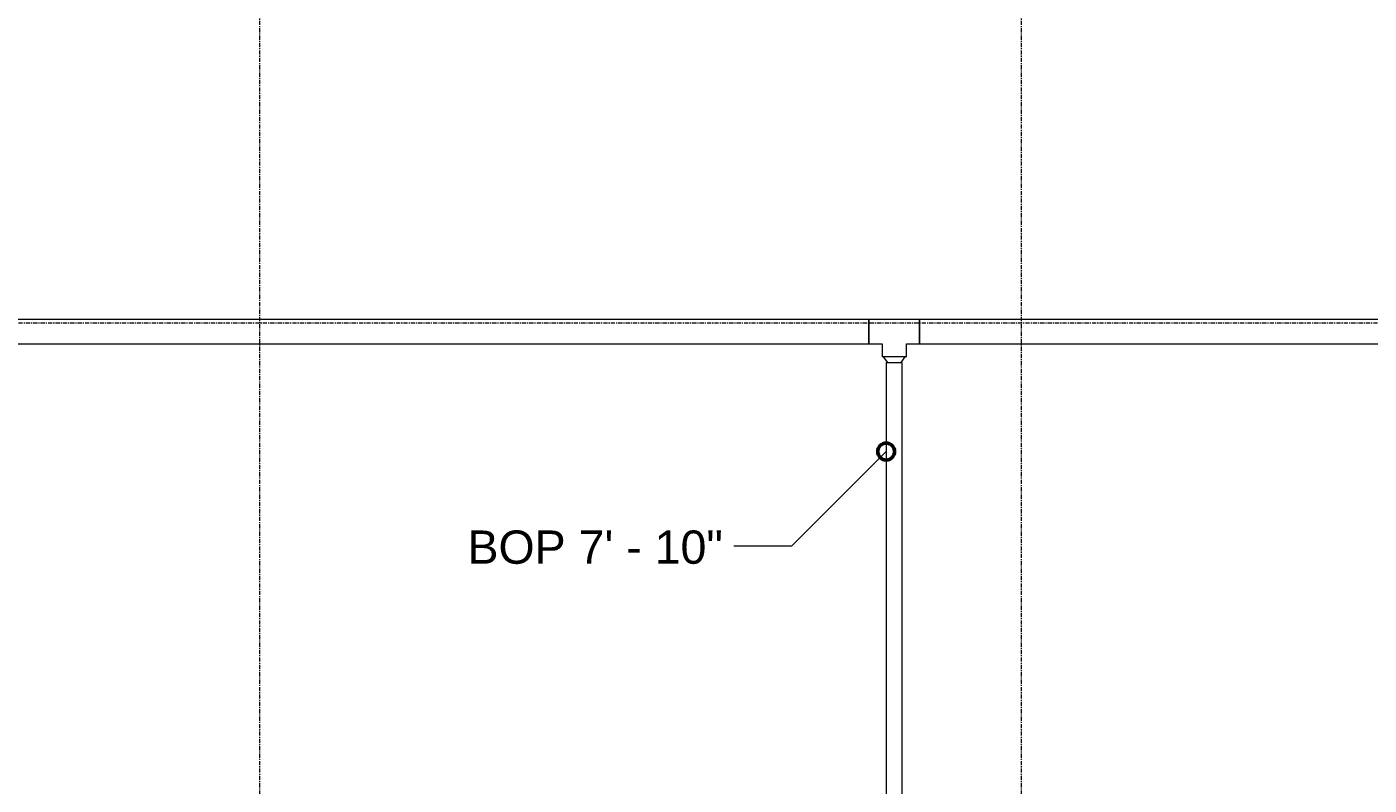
# Model space of a CAD drawing. Header units: inches. Extents: x -3679 to 241, y -496 to 1784.
# Drawn here: x -2697.5 to -2538.9, y 218.4 to 308 of the extents above; entities that cross this region are included whole.
import ezdxf

# ---------------------------------------------------------------- set-up
doc = ezdxf.new("R2010")
doc.units = ezdxf.units.IN
doc.header["$MEASUREMENT"] = 0
doc.linetypes.add('Grid Line', pattern=[0.875, 0.5, -0.125, 0.125, -0.125])
for name, color, linetype, lineweight in [('G-ANNO-DIMS', 251, 'Continuous', 9), ('P-PIPE', 1, 'Continuous', 9), ('S-GRID', 8, 'Continuous', 9)]:
    doc.layers.add(name, color=color, linetype=linetype, lineweight=lineweight)
doc.styles.add('Arial', font='arial.ttf', dxfattribs={"height": 3.934132})

msp = doc.modelspace()

# ---------------------------------------------------------------- linework, layer by layer
at = {"layer": 'G-ANNO-DIMS'}
for p, q in [((-2595.95, 257.82), (-2607.15, 246.62)), ((-2607.15, 246.62), (-2613.97, 246.62))]:
    msp.add_line(p, q, dxfattribs=at)
at = {"layer": 'G-ANNO-DIMS', "lineweight": 50}
msp.add_circle((-2595.95, 257.82), 1, dxfattribs=at)
at = {"layer": 'P-PIPE'}
for p, q in [((-2597.99, 273.44), (-2797.66, 273.44)), ((-2592.01, 273.44), (-2597.99, 273.44)), ((-2597.99, 273.44), (-2597.99, 271.28)), ((-2597.99, 273.25), (-2597.99, 273.39)), ((-2597.99, 273.02), (-2597.99, 273.24)), ((-2597.99, 272.72), (-2597.99, 273.02)), ((-2424.51, 273.44), (-2592.01, 273.44)), ((-2592.01, 271.28), (-2592.01, 273.44)), ((-2592.01, 273.39), (-2592.01, 273.25)), ((-2592.01, 273.24), (-2592.01, 273.02)), ((-2592.01, 273.02), (-2592.01, 272.72)), ((-2597.99, 272.37), (-2597.99, 272.72)), ((-2597.99, 271.63), (-2597.99, 272.37)), ((-2597.99, 271.28), (-2597.99, 271.63)), ((-2597.99, 270.98), (-2597.99, 271.28)), ((-2597.99, 271.28), (-2597.99, 270.56)), ((-2592.01, 272.72), (-2592.01, 272.37)), ((-2592.01, 272.37), (-2592.01, 271.63)), ((-2592.01, 271.63), (-2592.01, 271.28)), ((-2592.01, 271.28), (-2592.01, 270.98)), ((-2592.01, 270.56), (-2592.01, 271.28)), ((-2797.66, 270.56), (-2597.99, 270.56)), ((-2597.99, 270.76), (-2597.99, 270.98)), ((-2597.99, 270.61), (-2597.99, 270.75)), ((-2597.99, 270.56), (-2596.44, 270.56)), ((-2596.44, 270.56), (-2596.44, 269.01)), ((-2593.56, 270.56), (-2592.01, 270.56)), ((-2593.56, 269.01), (-2593.56, 270.56)), ((-2592.01, 270.98), (-2592.01, 270.76)), ((-2592.01, 270.75), (-2592.01, 270.61)), ((-2592.01, 270.56), (-2424.51, 270.56)), ((-2593.56, 269.01), (-2596.44, 269.01)), ((-2596.31, 269.01), (-2595.81, 268.35)), ((-2595.95, 268.35), (-2595.95, 186.05)), ((-2595.95, 268.35), (-2594.05, 268.35)), ((-2594.19, 268.35), (-2593.69, 269.01)), ((-2594.05, 186.05), (-2594.05, 268.35))]:
    msp.add_line(p, q, dxfattribs=at)
at = {"layer": 'S-GRID', "linetype": 'Grid Line'}
for p, q in [((-2670, 1771.74), (-2670, -484.26)), ((-2580, 1771.74), (-2580, -484.26)), ((228, 273), (-3666.39, 273))]:
    msp.add_line(p, q, dxfattribs=at)

# ---------------------------------------------------------------- texts
at = {"layer": 'G-ANNO-DIMS', "insert": (-2645.43, 248.49), "char_height": 3.9341, "width": 35.952, "attachment_point": 1, "line_spacing_factor": 0.938532, "style": 'Arial'}
msp.add_mtext('BOP 7\' - 10"', dxfattribs=at)

doc.saveas('drawing.dxf')
